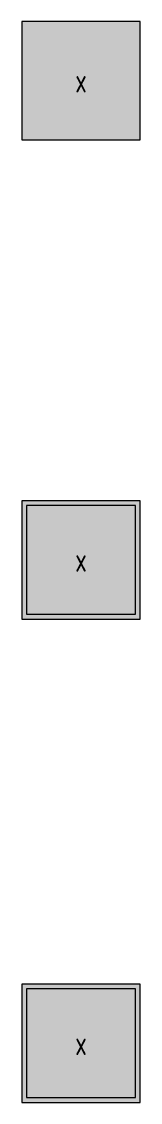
# Model space of a CAD drawing. Header units: metres. Extents: x -162 to 83385, y -62392 to -1971.
# Drawn here: x 28210 to 28460, y -44152 to -41866 of the extents above; entities that cross this region are included whole.
import ezdxf
from ezdxf.enums import TextEntityAlignment as Align

# ---------------------------------------------------------------- set-up
doc = ezdxf.new("R2010")
doc.units = ezdxf.units.M
doc.header["$LTSCALE"] = 0.5
for name, color, linetype, lineweight in [('ELIN_Attribut_01_Produkt_ID', 7, 'Continuous', 0), ('ELIN_Attribut_02_Stromkreis', 7, 'Continuous', 0), ('ELIN_Attribut_03_Verteilerbereich', 7, 'Continuous', 0), ('ELIN_Attribut_04_Montagehoehe', 7, 'Continuous', 0), ('ELIN_Attribut_05_Montageart', 7, 'Continuous', 0), ('ELIN_Attribut_06_Tuernummer', 7, 'Continuous', 0), ('ELIN_Attribut_07_Bemerkung', 7, 'Continuous', 0), ('ELIN_Attribut_08_Adresse', 7, 'Continuous', 0), ('ELIN_Attribut_10_AKZ1', 7, 'Continuous', 0), ('ELIN_Attribut_11_AKZ2', 7, 'Continuous', 0), ('ELIN_Attribut_12_Sonstiges1', 7, 'Continuous', 0), ('ELIN_Attribut_13_Sonstiges2', 7, 'Continuous', 0), ('ELIN_Attribut_14_Bauteil', 7, 'Continuous', 0), ('ELIN_Attribut_15_Ebene', 7, 'Continuous', 0), ('ELIN_Attribut_16_Raumnummer', 7, 'Continuous', 0), ('ELIN_Attribut_17_Raumname', 7, 'Continuous', 0), ('ELIN_Attribut_18_Montageabschnitt', 7, 'Continuous', 0), ('ELIN_Attribut_Basispunkt', 2, 'Continuous', 0), ('ELIN_Attribute_GEMOS', 11, 'Continuous', 0), ('ELIN_FOS_WA_Druckknopfmelder', 7, 'Continuous', 0), ('ELIN_FOS_WA_Feuerloescher', 7, 'Continuous', 0), ('ELIN_FOS_WA_Wandhydrant', 7, 'Continuous', 0)]:
    doc.layers.add(name, color=color, linetype=linetype, lineweight=lineweight)
doc.layers.get('0').off()
doc.styles.add('ELIN_Attribute', font='isocp.shx', dxfattribs={"width": 0.8})

# ---------------------------------------------------------------- blocks, each defined once
blk = doc.blocks.new('ELIN_FOS_FEUERLOESCHER')
at = {"true_color": 0xfafafa}
h = blk.add_hatch(color=7, dxfattribs=at)
h.dxf.hatch_style = 1
h.paths.add_polyline_path([(-121.3, 121.2), (-121.3, -121.3), (121.2, -121.3), (121.2, 121.2)], flags=16)
h.paths.add_polyline_path([(-125, 125), (-125, -125), (125, -125), (125, 125)])
at = {"true_color": 0xd2d2d2}
h = blk.add_hatch(color=254, dxfattribs=at)
h.paths.add_polyline_path([(-121.3, 121.2), (-121.3, -121.3), (121.2, -121.3), (121.2, 121.2)])
h.paths.add_polyline_path([(115, -115), (-115, -115), (-115, 115), (115, 115)], flags=16)
at = {"true_color": 0xff1414}
h = blk.add_hatch(color=1, dxfattribs=at)
h.paths.add_polyline_path([(115, 115), (-115, 115), (-115, -115), (115, -115)])
h.paths.add_polyline_path([(-21.6, 75.6), (-27.5, 73.4), (-36.2, 73.4), (-36.2, 59.4, -0.287009), (-15.5, 40.6), (-15.5, -94.2), (-80.3, -94.2), (-80.3, 38.2, -0.293346), (-65.9, 57.5), (-60.1, 57.5), (-60.1, 73), (-66, 73), (-84.4, 55.9), (-85.3, 43.1), (-92.5, 43.1), (-92.5, 58.6), (-89.6, 68.3), (-67.4, 87.8), (-56.7, 87.8), (-56.7, 94.9), (-38.6, 94.9), (-38.6, 87.6), (-28.2, 87.6), (-21.6, 84.5)], flags=16)
h.paths.add_polyline_path([(30.3, 56.6, -0.229139), (50.9, 50.4, -0.0823), (56.4, 41.7, 0.060783), (65, 22.3, 0.041485), (72.4, 10.1, 0.049926), (81.1, 0.9, 0.038072), (86.5, -2.5, 0.047652), (91, -5.5, -0.056566), (83, -6.7, -0.062793), (73.2, -5.8, -0.111086), (61, 0, -0.070488), (49.7, 13.8, -0.073269), (42.9, 29.3), (38.9, 44.8, 0.175059)], flags=16)
h.paths.add_polyline_path([(-23.5, 23.7), (-23.5, -4.1), (-71.9, -4.1), (-71.9, 23.7)], flags=0)
h.paths.add_polyline_path([(37.2, 17.8, 0.214891), (92, -19.6), (92, -44, -0.22845), (45.6, -14.6, -0.225556)], flags=16)
h.paths.add_polyline_path([(66.7, 67, 0.174339), (92, 31.4), (92, 6.4, -0.01947), (77.3, 19.2, -0.172064), (65.9, 39.6, -0.130066)], flags=16)
h.paths.add_polyline_path([(40.2, -26.4, -0.126898), (55, -35.5), (65, -45.8, 0.056491), (73.6, -50.6, 0.03903), (91.4, -56.6, -0.099444), (86.1, -60.9, -0.046705), (77.4, -64, -0.036767), (65.4, -64.3, -0.171765), (46.5, -54.4), (34.1, -39.9, 0.140083), (23.1, -33.1, 0.046312), (17.5, -31.5, -0.29718)], flags=16)
h.paths.add_polyline_path([(36.5, -56.8, 0.275323), (92, -69), (92, -93.9, -0.120202), (58.2, -89.8, -0.303981)], flags=16)
at = {"true_color": 0xfafafa}
h = blk.add_hatch(color=7, dxfattribs=at)
h.paths.add_polyline_path([(-36.2, 59.4), (-36.2, 73.4), (-27.5, 73.4), (-21.6, 75.6), (-21.6, 84.5), (-28.2, 87.6), (-38.6, 87.6), (-38.6, 94.9), (-56.7, 94.9), (-56.7, 87.8), (-67.4, 87.8), (-89.6, 68.3), (-92.5, 58.6), (-92.5, 43.1), (-85.3, 43.1), (-84.4, 55.9), (-66, 73), (-60.1, 73), (-60.1, 57.5), (-65.9, 57.5, 0.293346), (-80.3, 38.2), (-80.3, -94.2), (-15.5, -94.2), (-15.5, 40.6, 0.287009)])
h.paths.add_polyline_path([(-23.5, 23.7), (-23.5, -4.1), (-71.9, -4.1), (-71.9, 23.7)], flags=16)
h.paths.add_polyline_path([(92, 31.4, -0.174339), (66.7, 67, 0.130066), (65.9, 39.6, 0.172064), (77.3, 19.2, 0.01947), (92, 6.4)])
h.paths.add_polyline_path([(72.4, 10.1, -0.041485), (65, 22.3, -0.060783), (56.4, 41.7, 0.0823), (50.9, 50.4, 0.229139), (30.3, 56.6, -0.175059), (38.9, 44.8), (42.9, 29.3, 0.073269), (49.7, 13.8, 0.070488), (61, 0, 0.111086), (73.2, -5.8, 0.062793), (83, -6.7, 0.056566), (91, -5.5, -0.047652), (86.5, -2.5, -0.038072), (81.1, 0.9, -0.049926)])
h.paths.add_polyline_path([(92, -19.6, -0.214891), (37.2, 17.8, 0.225556), (45.6, -14.6, 0.22845), (92, -44)])
h.paths.add_polyline_path([(73.6, -50.6, -0.056491), (65, -45.8), (55, -35.5, 0.126898), (40.2, -26.4, 0.29718), (17.5, -31.5, -0.046312), (23.1, -33.1, -0.140083), (34.1, -39.9), (46.5, -54.4, 0.171765), (65.4, -64.3, 0.036767), (77.4, -64, 0.046705), (86.1, -60.9, 0.099444), (91.4, -56.6, -0.03903)])
h.paths.add_polyline_path([(92, -69, -0.275323), (36.5, -56.8, 0.303981), (58.2, -89.8, 0.120202), (92, -93.9)])
at = {"color": 7, "true_color": 0xfafafa}
blk.add_lwpolyline([(-125, 125), (-125, -125), (125, -125), (125, 125)], close=True, dxfattribs=at)
blk.add_lwpolyline([(-125, 125), (-125, -125), (125, -125), (125, 125)], close=True, dxfattribs=at)
blk.add_lwpolyline([(115, 115), (-115, 115), (-115, -115), (115, -115), (115, 115)], close=True)
at = {"layer": 'ELIN_Attribut_01_Produkt_ID', "style": 'ELIN_Attribute', "width": 0.8, "flags": 8}
blk.add_attdef('01_PRODUKT_ID', (508.5, -14.6, 0), '', height=150, dxfattribs=at)
at = {"layer": 'ELIN_Attribut_02_Stromkreis', "style": 'ELIN_Attribute', "width": 0.8, "flags": 8}
blk.add_attdef('02_STROMKREIS', (508.5, 185.4, 0), '', height=150, dxfattribs=at)
at = {"layer": 'ELIN_Attribut_03_Verteilerbereich', "style": 'ELIN_Attribute', "width": 0.8, "flags": 8}
blk.add_attdef('03_VERTEILERBEREICH', (508.5, -404.4, 0), '', height=125, dxfattribs=at)
at = {"layer": 'ELIN_Attribut_04_Montagehoehe', "style": 'ELIN_Attribute', "width": 0.8, "flags": 8}
blk.add_attdef('04_MONTAGEHOEHE', text='', height=125, dxfattribs=at).set_placement((-732.1, -14.6, 0), align=Align.RIGHT)
at = {"layer": 'ELIN_Attribut_05_Montageart', "style": 'ELIN_Attribute', "width": 0.8, "flags": 8}
blk.add_attdef('05_MONTAGEART', (508.5, -204.4, 0), '', height=125, dxfattribs=at)
at = {"layer": 'ELIN_Attribut_06_Tuernummer', "style": 'ELIN_Attribute', "width": 0.8, "flags": 8}
blk.add_attdef('06_TUERNUMMER', text='', height=125, dxfattribs=at).set_placement((-732.1, -214.6, 0), align=Align.RIGHT)
at = {"layer": 'ELIN_Attribut_07_Bemerkung', "style": 'ELIN_Attribute', "width": 0.8, "flags": 8}
blk.add_attdef('07_BEMERKUNG', (511.1, -844.5, 0), '', height=125, dxfattribs=at)
at = {"layer": 'ELIN_Attribut_08_Adresse', "style": 'ELIN_Attribute', "width": 0.8, "flags": 8}
blk.add_attdef('08_ADRESSE', (511.1, -1100.6, 0), '', height=125, dxfattribs=at)
at = {"layer": 'ELIN_Attribut_10_AKZ1', "style": 'ELIN_Attribute', "width": 0.8, "flags": 8}
blk.add_attdef('10_AKZ1', (508.5, -1466.6, 0), '', height=125, dxfattribs=at)
at = {"layer": 'ELIN_Attribut_11_AKZ2', "style": 'ELIN_Attribute', "width": 0.8, "flags": 8}
blk.add_attdef('11_AKZ2', (508.5, -1622.9, 0), '', height=125, dxfattribs=at)
at = {"layer": 'ELIN_Attribut_12_Sonstiges1', "style": 'ELIN_Attribute', "width": 0.8, "flags": 8}
blk.add_attdef('12_SONSTIGES1', (511.1, -2000.7, 0), '', height=125, dxfattribs=at)
at = {"layer": 'ELIN_Attribut_13_Sonstiges2', "style": 'ELIN_Attribute', "width": 0.8, "flags": 8}
blk.add_attdef('13_SONSTIGES2', (511.1, -2151.6, 0), '', height=125, dxfattribs=at)
at = {"layer": 'ELIN_Attribut_14_Bauteil', "style": 'ELIN_Attribute', "width": 0.8, "flags": 8}
blk.add_attdef('14_BAUTEIL', (511.1, -2382.1, 0), '', height=125, dxfattribs=at)
at = {"layer": 'ELIN_Attribut_15_Ebene', "style": 'ELIN_Attribute', "width": 0.8, "flags": 8}
blk.add_attdef('15_EBENE', (511.1, -2529.3, 0), '', height=125, dxfattribs=at)
at = {"layer": 'ELIN_Attribut_16_Raumnummer', "style": 'ELIN_Attribute', "width": 0.8, "flags": 8}
blk.add_attdef('16_RAUMNUMMER', (511.1, -2723.6, 0), '', height=125, dxfattribs=at)
at = {"layer": 'ELIN_Attribut_17_Raumname', "style": 'ELIN_Attribute', "width": 0.8, "flags": 8}
blk.add_attdef('17_RAUMNAME', (511.1, -2880.1, 0), '', height=125, dxfattribs=at)
at = {"layer": 'ELIN_Attribut_18_Montageabschnitt', "style": 'ELIN_Attribute', "width": 0.8, "flags": 8}
blk.add_attdef('18_MONTAGEABSCHNITT', (511.1, -3081.1, 0), '', height=125, dxfattribs=at)
at = {"layer": 'ELIN_Attribut_Basispunkt', "style": 'ELIN_Attribute', "width": 0.8}
blk.add_attdef('Basispunkt', text='', height=50, dxfattribs=at).set_placement((0, 0), align=Align.MIDDLE)
at = {"layer": 'ELIN_Attribute_GEMOS', "style": 'ELIN_Attribute', "width": 0.6, "flags": 8}
for tag, p in [('G01_PRO02ID', (1933.2, 183.6)), ('G02_BEZEICHNUNG', (1933.2, -14.6, 0)), ('G03_DESCRIPTION', (1933.2, -204.4, 0)), ('G04_GEMOS-SYMBOL', (1936.5, -404.4, 0)), ('G05_GEMOS-TYP', (1936.5, -604.4, 0)), ('G06_ORTSKENNUNG', (1933.2, -804.4, 0)), ('G08_FREI1', (1933.2, -1004.4, 0)), ('G08_FREI2', (1933.2, -1204.4, 0))]:
    blk.add_attdef(tag, p, '', height=125, dxfattribs=at)
blk = doc.blocks.new('ELIN_FOS_DRUCKKNOPFMELDER')
at = {"true_color": 0xfafafa}
h = blk.add_hatch(color=7, dxfattribs=at)
h.dxf.hatch_style = 1
h.paths.add_polyline_path([(-121.3, 121.2), (-121.3, -121.3), (121.2, -121.3), (121.2, 121.2)], flags=16)
h.paths.add_polyline_path([(-125, 125), (-125, -125), (125, -125), (125, 125)])
at = {"true_color": 0xd2d2d2}
h = blk.add_hatch(color=254, dxfattribs=at)
h.paths.add_polyline_path([(-121.3, 121.2), (-121.3, -121.3), (121.2, -121.3), (121.2, 121.2)])
h.paths.add_polyline_path([(115, -115), (-115, -115), (-115, 115), (115, 115)], flags=16)
at = {"true_color": 0xff1414}
h = blk.add_hatch(color=1, dxfattribs=at)
h.paths.add_polyline_path([(115, 115), (-115, 115), (-115, -115), (115, -115)])
h.paths.add_polyline_path([(34.1, 55.4, -0.229139), (54.7, 49.3, -0.0823), (60.1, 40.5, 0.060783), (68.8, 21.2, 0.041485), (76.2, 8.9, 0.049926), (84.9, -0.3, 0.038072), (90.2, -3.7, 0.047652), (94.8, -6.7, -0.056566), (86.7, -7.9, -0.062793), (76.9, -7, -0.111086), (64.7, -1.2, -0.070488), (53.5, 12.6, -0.073269), (46.6, 28.1), (42.7, 43.7, 0.175059)], flags=16)
h.paths.add_polyline_path([(70.5, 65.8, 0.174339), (95.7, 30.2), (95.7, 5.2, -0.01947), (81.1, 18, -0.172064), (69.7, 38.4, -0.130066)], flags=16)
h.paths.add_polyline_path([(-35, 43), (-50.5, 43), (-50.5, 50.8), (-41.9, 50.8), (-41.9, 86.9), (-79.4, 86.9), (-79.4, 50.2), (-73.2, 50.2), (-73.2, 43.1), (-86.8, 43.1), (-86.8, 94.9), (-35, 94.9)], flags=16)
h.paths.add_polyline_path([(40.9, 16.6, 0.214891), (95.7, -20.7), (95.7, -45.2, -0.22845), (49.3, -15.8, -0.225556)], flags=16)
h.paths.add_polyline_path([(-45.8, 68.9, -1), (-75.5, 68.9, -1)], flags=16)
h.paths.add_polyline_path([(-54.7, 47.4), (-54.7, 5.9), (-50.8, 5.9), (-48.8, 11), (-43.2, 13.6), (-39.4, 13.6), (-33.5, 7.7), (-33.5, -0.2), (-31.7, -0.2), (-27.7, 4.9), (-24.5, 6.1), (-17.7, 4), (-14.6, 0), (-14.6, -9.6), (-13.5, -9.6), (-13.5, -8.1), (-8.3, -2.7), (-2.7, -2.7), (1, -7.1), (1, -70.2), (-7.2, -81.3), (-7.2, -93.9), (-73.6, -93.9), (-73.6, -86.8), (-94.9, -48.3), (-94.9, -3.6), (-91.3, 0.4), (-84.4, 0.4), (-76.2, -7.5), (-76.2, -39.6), (-70.6, -39.6), (-70.6, 45.8), (-66.2, 51.1), (-58.9, 51.1)], flags=16)
h.paths.add_polyline_path([(44, -27.5, -0.126898), (58.7, -36.7), (68.8, -46.9, 0.056491), (77.4, -51.8, 0.03903), (95.2, -57.8, -0.099444), (89.9, -62.1, -0.046705), (81.2, -65.2, -0.036767), (69.1, -65.5, -0.171765), (50.2, -55.6), (37.9, -41.1, 0.140083), (26.8, -34.3, 0.046312), (21.3, -32.7, -0.29718)], flags=16)
h.paths.add_polyline_path([(40.3, -57.9, 0.275323), (95.7, -70.2), (95.7, -95.1, -0.120202), (61.9, -90.9, -0.303981)], flags=16)
at = {"true_color": 0xfafafa}
h = blk.add_hatch(color=7, dxfattribs=at)
h.dxf.hatch_style = 1
h.paths.add_polyline_path([(-35, 94.9), (-86.8, 94.9), (-86.8, 43.1), (-73.2, 43.1), (-73.2, 50.2), (-79.4, 50.2), (-79.4, 86.9), (-41.9, 86.9), (-41.9, 50.8), (-50.5, 50.8), (-50.5, 43), (-35, 43)])
h.paths.add_polyline_path([(-54.7, 47.4), (-58.9, 51.1), (-66.2, 51.1), (-70.6, 45.8), (-70.6, -39.6), (-76.2, -39.6), (-76.2, -7.5), (-84.4, 0.4), (-91.3, 0.4), (-94.9, -3.6), (-94.9, -48.3), (-73.6, -86.8), (-73.6, -93.9), (-7.2, -93.9), (-7.2, -81.3), (1, -70.2), (1, -7.1), (-2.7, -2.7), (-8.3, -2.7), (-13.5, -8.1), (-13.5, -9.6), (-14.6, -9.6), (-14.6, 0), (-17.7, 4), (-24.5, 6.1), (-27.7, 4.9), (-31.7, -0.2), (-33.5, -0.2), (-33.5, 7.7), (-39.4, 13.6), (-43.2, 13.6), (-48.8, 11), (-50.8, 5.9), (-54.7, 5.9)])
h.paths.add_polyline_path([(-45.8, 68.9, 1), (-75.5, 68.9, 1)], flags=17)
h.paths.add_polyline_path([(68.8, 21.2, -0.060783), (60.1, 40.5, 0.0823), (54.7, 49.3, 0.229139), (34.1, 55.4, -0.175059), (42.7, 43.7), (46.6, 28.1, 0.073269), (53.5, 12.6, 0.070488), (64.7, -1.2, 0.111086), (76.9, -7, 0.062793), (86.7, -7.9, 0.056566), (94.8, -6.7, -0.047652), (90.2, -3.7, -0.038072), (84.9, -0.3, -0.049926), (76.2, 8.9, -0.041485)])
h.paths.add_polyline_path([(40.9, 16.6, 0.225556), (49.3, -15.8, 0.22845), (95.7, -45.2), (95.7, -20.7, -0.214891)])
h.paths.add_polyline_path([(58.7, -36.7, 0.126898), (44, -27.5, 0.29718), (21.3, -32.7, -0.046312), (26.8, -34.3, -0.140083), (37.9, -41.1), (50.2, -55.6, 0.171765), (69.1, -65.5, 0.036767), (81.2, -65.2, 0.046705), (89.9, -62.1, 0.099444), (95.2, -57.8, -0.03903), (77.4, -51.8, -0.056491), (68.8, -46.9)])
h.paths.add_polyline_path([(95.7, -70.2, -0.275323), (40.3, -57.9, 0.303981), (61.9, -90.9, 0.120202), (95.7, -95.1)])
h.paths.add_polyline_path([(95.7, 30.2, -0.174339), (70.5, 65.8, 0.130066), (69.7, 38.4, 0.172064), (81.1, 18, 0.01947), (95.7, 5.2)])
at = {"color": 7, "true_color": 0xfafafa}
blk.add_lwpolyline([(-125, 125), (-125, -125), (125, -125), (125, 125)], close=True, dxfattribs=at)
blk.add_lwpolyline([(-125, 125), (-125, -125), (125, -125), (125, 125)], close=True, dxfattribs=at)
blk.add_lwpolyline([(115, 115), (-115, 115), (-115, -115), (115, -115), (115, 115)], close=True)
at = {"layer": 'ELIN_Attribut_01_Produkt_ID', "style": 'ELIN_Attribute', "width": 0.8, "flags": 8}
blk.add_attdef('01_PRODUKT_ID', (508.5, -14.6, 0), '', height=150, dxfattribs=at)
at = {"layer": 'ELIN_Attribut_02_Stromkreis', "style": 'ELIN_Attribute', "width": 0.8, "flags": 8}
blk.add_attdef('02_STROMKREIS', (508.5, 185.4, 0), '', height=150, dxfattribs=at)
at = {"layer": 'ELIN_Attribut_03_Verteilerbereich', "style": 'ELIN_Attribute', "width": 0.8, "flags": 8}
blk.add_attdef('03_VERTEILERBEREICH', (508.5, -404.4, 0), '', height=125, dxfattribs=at)
at = {"layer": 'ELIN_Attribut_04_Montagehoehe', "style": 'ELIN_Attribute', "width": 0.8, "flags": 8}
blk.add_attdef('04_MONTAGEHOEHE', text='', height=125, dxfattribs=at).set_placement((-732.1, -14.6, 0), align=Align.RIGHT)
at = {"layer": 'ELIN_Attribut_05_Montageart', "style": 'ELIN_Attribute', "width": 0.8, "flags": 8}
blk.add_attdef('05_MONTAGEART', (508.5, -204.4, 0), '', height=125, dxfattribs=at)
at = {"layer": 'ELIN_Attribut_06_Tuernummer', "style": 'ELIN_Attribute', "width": 0.8, "flags": 8}
blk.add_attdef('06_TUERNUMMER', text='', height=125, dxfattribs=at).set_placement((-732.1, -214.6, 0), align=Align.RIGHT)
at = {"layer": 'ELIN_Attribut_07_Bemerkung', "style": 'ELIN_Attribute', "width": 0.8, "flags": 8}
blk.add_attdef('07_BEMERKUNG', (511.1, -844.5, 0), '', height=125, dxfattribs=at)
at = {"layer": 'ELIN_Attribut_08_Adresse', "style": 'ELIN_Attribute', "width": 0.8, "flags": 8}
blk.add_attdef('08_ADRESSE', (511.1, -1100.6, 0), '', height=125, dxfattribs=at)
at = {"layer": 'ELIN_Attribut_10_AKZ1', "style": 'ELIN_Attribute', "width": 0.8, "flags": 8}
blk.add_attdef('10_AKZ1', (508.5, -1466.6, 0), '', height=125, dxfattribs=at)
at = {"layer": 'ELIN_Attribut_11_AKZ2', "style": 'ELIN_Attribute', "width": 0.8, "flags": 8}
blk.add_attdef('11_AKZ2', (508.5, -1622.9, 0), '', height=125, dxfattribs=at)
at = {"layer": 'ELIN_Attribut_12_Sonstiges1', "style": 'ELIN_Attribute', "width": 0.8, "flags": 8}
blk.add_attdef('12_SONSTIGES1', (511.1, -2000.7, 0), '', height=125, dxfattribs=at)
at = {"layer": 'ELIN_Attribut_13_Sonstiges2', "style": 'ELIN_Attribute', "width": 0.8, "flags": 8}
blk.add_attdef('13_SONSTIGES2', (511.1, -2151.6, 0), '', height=125, dxfattribs=at)
at = {"layer": 'ELIN_Attribut_14_Bauteil', "style": 'ELIN_Attribute', "width": 0.8, "flags": 8}
blk.add_attdef('14_BAUTEIL', (511.1, -2382.1, 0), '', height=125, dxfattribs=at)
at = {"layer": 'ELIN_Attribut_15_Ebene', "style": 'ELIN_Attribute', "width": 0.8, "flags": 8}
blk.add_attdef('15_EBENE', (511.1, -2529.3, 0), '', height=125, dxfattribs=at)
at = {"layer": 'ELIN_Attribut_16_Raumnummer', "style": 'ELIN_Attribute', "width": 0.8, "flags": 8}
blk.add_attdef('16_RAUMNUMMER', (511.1, -2723.6, 0), '', height=125, dxfattribs=at)
at = {"layer": 'ELIN_Attribut_17_Raumname', "style": 'ELIN_Attribute', "width": 0.8, "flags": 8}
blk.add_attdef('17_RAUMNAME', (511.1, -2880.1, 0), '', height=125, dxfattribs=at)
at = {"layer": 'ELIN_Attribut_18_Montageabschnitt', "style": 'ELIN_Attribute', "width": 0.8, "flags": 8}
blk.add_attdef('18_MONTAGEABSCHNITT', (511.1, -3081.1, 0), '', height=125, dxfattribs=at)
at = {"layer": 'ELIN_Attribut_Basispunkt', "style": 'ELIN_Attribute', "width": 0.8}
blk.add_attdef('Basispunkt', text='', height=50, dxfattribs=at).set_placement((0, 0), align=Align.MIDDLE)
at = {"layer": 'ELIN_Attribute_GEMOS', "style": 'ELIN_Attribute', "width": 0.6, "flags": 8}
for tag, p in [('G01_PRO02ID', (1933.2, 183.6)), ('G02_BEZEICHNUNG', (1933.2, -14.6, 0)), ('G03_DESCRIPTION', (1933.2, -204.4, 0)), ('G04_GEMOS-SYMBOL', (1936.5, -404.4, 0)), ('G05_GEMOS-TYP', (1936.5, -604.4, 0)), ('G06_ORTSKENNUNG', (1933.2, -804.4, 0)), ('G08_FREI1', (1933.2, -1004.4, 0)), ('G08_FREI2', (1933.2, -1204.4, 0))]:
    blk.add_attdef(tag, p, '', height=125, dxfattribs=at)
blk = doc.blocks.new('ELIN_FOS_WANDHYRANT')
at = {"true_color": 0xfafafa}
h = blk.add_hatch(color=7, dxfattribs=at)
h.dxf.hatch_style = 1
h.paths.add_polyline_path([(-121.3, 121.2), (-121.3, -121.3), (121.2, -121.3), (121.2, 121.2)], flags=16)
h.paths.add_polyline_path([(-125, 125), (-125, -125), (125, -125), (125, 125)])
at = {"true_color": 0xd2d2d2}
h = blk.add_hatch(color=254, dxfattribs=at)
h.paths.add_polyline_path([(-121.3, 121.2), (-121.3, -121.3), (121.2, -121.3), (121.2, 121.2)])
h.paths.add_polyline_path([(115, -115), (-115, -115), (-115, 115), (115, 115)], flags=16)
at = {"true_color": 0xff1414}
h = blk.add_hatch(color=1, dxfattribs=at)
h.paths.add_polyline_path([(115, 115), (-115, 115), (-115, -115), (115, -115)])
h.paths.add_polyline_path([(38.1, 61.6, -0.128942), (51.3, 59.7, -0.091911), (63.3, 50.4, -0.0823), (68.7, 41.7, 0.060783), (77.3, 22.3, 0.041485), (84.7, 10.1, 0.049926), (93.5, 0.9, 0.038072), (98.8, -2.5, 0.015203), (103.3, -5.1, -0.028666), (95.3, -6.7, -0.062793), (85.5, -5.8, -0.075631), (72.3, 0, -0.091829), (59.9, 13.8, -0.050287), (52.2, 29.3, -0.051335), (50.3, 39.2, 0.010066), (48.8, 44.8, 0.017118), (46.7, 51.5, 0.09559), (42.5, 56.4, -0.054263)], flags=16)
h.paths.add_polyline_path([(-2, 33.8), (-9.5, 33.8), (-9.5, -22.4, -0.414214), (-13.3, -26.2), (-14.5, -26.2), (-14.5, 93.8), (-13.3, 93.8, -0.414214), (-9.5, 90.1), (-9.5, 38.8), (-2, 38.8, -16.752607)], flags=16)
h.paths.add_polyline_path([(34.7, 38.8), (21.4, 38.8), (21.4, 52.2, -0.325107)], flags=0)
h.paths.add_polyline_path([(16.4, 52.2), (16.4, 38.8), (3, 38.8, -0.325107)], flags=0)
h.paths.add_polyline_path([(77.4, 73.5, 0.170777), (104.3, 34.6), (104.3, 7.4, -0.058677), (89.7, 19.2, -0.095836), (76.4, 39.4, -0.120953)], flags=16)
h.paths.add_polyline_path([(34.7, 33.8, -0.325107), (21.4, 20.5), (21.4, 33.8)], flags=0)
h.paths.add_polyline_path([(16.4, 33.8), (16.4, 20.5, -0.325107), (3, 33.8)], flags=0)
h.paths.add_polyline_path([(-18, -17.7, -0.414214), (-21.8, -21.4), (-24.3, -21.4, -0.414214), (-28, -17.7), (-28, 87.3, -0.414214), (-24.3, 91.1), (-21.8, 91.1, -0.414214), (-18, 87.3)], flags=16)
h.paths.add_polyline_path([(43.9, 18.8, 0.182089), (104.3, -21.3), (104.3, -47.2, -0.105339), (89.7, -43.6, -0.144867), (54.2, -16.3, -0.173601)], flags=16)
h.paths.add_polyline_path([(-34.3, -17.7, -0.414214), (-38, -21.4), (-40.5, -21.4, -0.414214), (-44.3, -17.7), (-44.3, 87.3, -0.414214), (-40.5, 91.1), (-38, 91.1, -0.414214), (-34.3, 87.3)], flags=16)
h.paths.add_polyline_path([(-50.5, -17.7, -0.414214), (-54.3, -21.4), (-56.8, -21.4, -0.414214), (-60.5, -17.7), (-60.5, 87.3, -0.414214), (-56.8, 91.1), (-54.3, 91.1, -0.414214), (-50.5, 87.3)], flags=16)
h.paths.add_polyline_path([(-66.8, -17.7, -0.414214), (-70.5, -21.4), (-73, -21.4, -0.414214), (-76.8, -17.7), (-76.8, 87.3, -0.414214), (-73, 91.1), (-70.5, 91.1, -0.414214), (-66.8, 87.3)], flags=16)
h.paths.add_polyline_path([(38.7, -27.8, -0.079021), (52.6, -29.7, -0.069919), (67.3, -40), (77.4, -50.3, 0.056518), (86, -55.1, 0.03902), (103.8, -61.1, -0.099444), (98.4, -65.4, -0.046705), (89.8, -68.5, -0.036767), (77.7, -68.8, -0.069077), (67.4, -66.9, -0.111522), (56.1, -58.9), (44, -44.5, 0.069115), (35.4, -37.6, 0.095357), (24.4, -33.5, -0.169801)], flags=16)
h.paths.add_polyline_path([(-83, -59.5), (-93, -59.5), (-93, 87.3, -0.414214), (-89.3, 91.1), (-86.8, 91.1, -0.414214), (-83, 87.3)], flags=16)
h.paths.add_polyline_path([(-97.2, -26.2), (-98.5, -26.2, -0.414214), (-102.2, -22.4), (-102.2, 90.1, -0.414214), (-98.5, 93.8), (-97.2, 93.8)], flags=16)
h.paths.add_polyline_path([(44.7, -63.2, 0.241111), (104.3, -75.4), (104.3, -101.3, -0.014648), (86, -101.8, -0.106963), (70.5, -98.7, -0.123926), (54.3, -86.2, -0.178872)], flags=16)
h.paths.add_polyline_path([(-83, -62.7), (-83, -65.3), (-93, -65.3), (-93, -62.7)], flags=16)
h.paths.add_polyline_path([(-82.7, -67.8), (-82.7, -70.3), (-85.8, -87.6), (-90.2, -87.6), (-93.3, -70.3), (-93.3, -67.8)], flags=16)
at = {"true_color": 0xfafafa}
h = blk.add_hatch(color=7, dxfattribs=at)
h.paths.add_polyline_path([(-82.7, -70.3), (-82.7, -67.8), (-93.3, -67.8), (-93.3, -70.3), (-90.2, -87.6), (-85.8, -87.6)])
h.paths.add_polyline_path([(-83, -62.7), (-93, -62.7), (-93, -65.3), (-83, -65.3)])
h.paths.add_polyline_path([(-83, 87.3, 0.414214), (-86.8, 91.1), (-89.3, 91.1, 0.414214), (-93, 87.3), (-93, -59.5), (-83, -59.5)])
h.paths.add_polyline_path([(-97.2, 93.8), (-98.5, 93.8, 0.414214), (-102.2, 90.1), (-102.2, -22.4, 0.414214), (-98.5, -26.2), (-97.2, -26.2)])
h.paths.add_polyline_path([(-66.8, 87.3, 0.414214), (-70.5, 91.1), (-73, 91.1, 0.414214), (-76.8, 87.3), (-76.8, -17.7, 0.414214), (-73, -21.4), (-70.5, -21.4, 0.414214), (-66.8, -17.7)])
h.paths.add_polyline_path([(-50.5, 87.3, 0.414214), (-54.3, 91.1), (-56.8, 91.1, 0.414214), (-60.5, 87.3), (-60.5, -17.7, 0.414214), (-56.8, -21.4), (-54.3, -21.4, 0.414214), (-50.5, -17.7)])
h.paths.add_polyline_path([(-34.3, 87.3, 0.414214), (-38, 91.1), (-40.5, 91.1, 0.414214), (-44.3, 87.3), (-44.3, -17.7, 0.414214), (-40.5, -21.4), (-38, -21.4, 0.414214), (-34.3, -17.7)])
h.paths.add_polyline_path([(-18, 87.3, 0.414214), (-21.8, 91.1), (-24.3, 91.1, 0.414214), (-28, 87.3), (-28, -17.7, 0.414214), (-24.3, -21.4), (-21.8, -21.4, 0.414214), (-18, -17.7)])
h.paths.add_polyline_path([(-9.5, 33.8), (-2, 33.8, 16.752607), (-2, 38.8), (-9.5, 38.8), (-9.5, 90.1, 0.414214), (-13.3, 93.8), (-14.5, 93.8), (-14.5, -26.2), (-13.3, -26.2, 0.414214), (-9.5, -22.4)])
h.paths.add_polyline_path([(3, 33.8), (16.4, 33.8), (16.4, 20.5, -0.325107)], flags=16)
h.paths.add_polyline_path([(21.4, 20.5), (21.4, 33.8), (34.7, 33.8, -0.325107)], flags=16)
h.paths.add_polyline_path([(3, 38.8, -0.325107), (16.4, 52.2), (16.4, 38.8)], flags=16)
h.paths.add_polyline_path([(21.4, 38.8), (21.4, 52.2, -0.325107), (34.7, 38.8)], flags=16)
h.paths.add_polyline_path([(67.3, -40, 0.069919), (52.6, -29.7, 0.079021), (38.7, -27.8, 0.169801), (24.4, -33.5, -0.095357), (35.4, -37.6, -0.069115), (44, -44.5), (56.1, -58.9, 0.111522), (67.4, -66.9, 0.06908), (77.7, -68.8, 0.036765), (89.8, -68.5, 0.046705), (98.4, -65.4, 0.099444), (103.8, -61.1, -0.03903), (86, -55.1, -0.056491), (77.4, -50.3)])
h.paths.add_polyline_path([(104.3, -75.4, -0.241111), (44.7, -63.2, 0.178872), (54.3, -86.2, 0.123926), (70.5, -98.7, 0.106963), (86, -101.8, 0.014648), (104.3, -101.3)])
h.paths.add_polyline_path([(104.3, -21.3, -0.182089), (43.9, 18.8, 0.173604), (54.2, -16.3, 0.144865), (89.7, -43.6, 0.105339), (104.3, -47.2)])
h.paths.add_polyline_path([(84.7, 10.1, -0.041485), (77.3, 22.3, -0.060783), (68.7, 41.7, 0.0823), (63.3, 50.4, 0.091911), (51.3, 59.7, 0.128942), (38.1, 61.6, 0.054263), (42.5, 56.4, -0.09559), (46.7, 51.5, -0.017126), (48.8, 44.8, -0.010061), (50.3, 39.2, 0.051335), (52.2, 29.3, 0.050287), (59.9, 13.8, 0.091829), (72.3, 0, 0.075631), (85.5, -5.8, 0.062793), (95.3, -6.7, 0.028666), (103.3, -5.1, -0.015203), (98.8, -2.5, -0.038072), (93.5, 0.9, -0.049926)])
h.paths.add_polyline_path([(104.3, 34.6, -0.170777), (77.4, 73.5, 0.120953), (76.4, 39.4, 0.095836), (89.7, 19.2, 0.058677), (104.3, 7.4)])
at = {"color": 7, "true_color": 0xfafafa}
blk.add_lwpolyline([(-125, 125), (-125, -125), (125, -125), (125, 125)], close=True, dxfattribs=at)
at = {"layer": 'ELIN_Attribut_01_Produkt_ID', "style": 'ELIN_Attribute', "width": 0.8, "flags": 8}
blk.add_attdef('01_PRODUKT_ID', (508.5, -14.6, 0), '', height=150, dxfattribs=at)
at = {"layer": 'ELIN_Attribut_02_Stromkreis', "style": 'ELIN_Attribute', "width": 0.8, "flags": 8}
blk.add_attdef('02_STROMKREIS', (508.5, 185.4, 0), '', height=150, dxfattribs=at)
at = {"layer": 'ELIN_Attribut_03_Verteilerbereich', "style": 'ELIN_Attribute', "width": 0.8, "flags": 8}
blk.add_attdef('03_VERTEILERBEREICH', (508.5, -404.4, 0), '', height=125, dxfattribs=at)
at = {"layer": 'ELIN_Attribut_04_Montagehoehe', "style": 'ELIN_Attribute', "width": 0.8, "flags": 8}
blk.add_attdef('04_MONTAGEHOEHE', text='', height=125, dxfattribs=at).set_placement((-732.1, -14.6, 0), align=Align.RIGHT)
at = {"layer": 'ELIN_Attribut_05_Montageart', "style": 'ELIN_Attribute', "width": 0.8, "flags": 8}
blk.add_attdef('05_MONTAGEART', (508.5, -204.4, 0), '', height=125, dxfattribs=at)
at = {"layer": 'ELIN_Attribut_06_Tuernummer', "style": 'ELIN_Attribute', "width": 0.8, "flags": 8}
blk.add_attdef('06_TUERNUMMER', text='', height=125, dxfattribs=at).set_placement((-732.1, -214.6, 0), align=Align.RIGHT)
at = {"layer": 'ELIN_Attribut_07_Bemerkung', "style": 'ELIN_Attribute', "width": 0.8, "flags": 8}
blk.add_attdef('07_BEMERKUNG', (511.1, -844.5, 0), '', height=125, dxfattribs=at)
at = {"layer": 'ELIN_Attribut_08_Adresse', "style": 'ELIN_Attribute', "width": 0.8, "flags": 8}
blk.add_attdef('08_ADRESSE', (511.1, -1100.6, 0), '', height=125, dxfattribs=at)
at = {"layer": 'ELIN_Attribut_10_AKZ1', "style": 'ELIN_Attribute', "width": 0.8, "flags": 8}
blk.add_attdef('10_AKZ1', (508.5, -1466.6, 0), '', height=125, dxfattribs=at)
at = {"layer": 'ELIN_Attribut_11_AKZ2', "style": 'ELIN_Attribute', "width": 0.8, "flags": 8}
blk.add_attdef('11_AKZ2', (508.5, -1622.9, 0), '', height=125, dxfattribs=at)
at = {"layer": 'ELIN_Attribut_12_Sonstiges1', "style": 'ELIN_Attribute', "width": 0.8, "flags": 8}
blk.add_attdef('12_SONSTIGES1', (511.1, -2000.7, 0), '', height=125, dxfattribs=at)
at = {"layer": 'ELIN_Attribut_13_Sonstiges2', "style": 'ELIN_Attribute', "width": 0.8, "flags": 8}
blk.add_attdef('13_SONSTIGES2', (511.1, -2151.6, 0), '', height=125, dxfattribs=at)
at = {"layer": 'ELIN_Attribut_14_Bauteil', "style": 'ELIN_Attribute', "width": 0.8, "flags": 8}
blk.add_attdef('14_BAUTEIL', (511.1, -2382.1, 0), '', height=125, dxfattribs=at)
at = {"layer": 'ELIN_Attribut_15_Ebene', "style": 'ELIN_Attribute', "width": 0.8, "flags": 8}
blk.add_attdef('15_EBENE', (511.1, -2529.3, 0), '', height=125, dxfattribs=at)
at = {"layer": 'ELIN_Attribut_16_Raumnummer', "style": 'ELIN_Attribute', "width": 0.8, "flags": 8}
blk.add_attdef('16_RAUMNUMMER', (511.1, -2723.6, 0), '', height=125, dxfattribs=at)
at = {"layer": 'ELIN_Attribut_17_Raumname', "style": 'ELIN_Attribute', "width": 0.8, "flags": 8}
blk.add_attdef('17_RAUMNAME', (511.1, -2880.1, 0), '', height=125, dxfattribs=at)
at = {"layer": 'ELIN_Attribut_18_Montageabschnitt', "style": 'ELIN_Attribute', "width": 0.8, "flags": 8}
blk.add_attdef('18_MONTAGEABSCHNITT', (511.1, -3081.1, 0), '', height=125, dxfattribs=at)
at = {"layer": 'ELIN_Attribut_Basispunkt', "style": 'ELIN_Attribute', "width": 0.8}
blk.add_attdef('Basispunkt', text='', height=50, dxfattribs=at).set_placement((0, 0), align=Align.MIDDLE)
at = {"layer": 'ELIN_Attribute_GEMOS', "style": 'ELIN_Attribute', "width": 0.6, "flags": 8}
for tag, p in [('G01_PRO02ID', (1933.2, 183.6)), ('G02_BEZEICHNUNG', (1933.2, -14.6, 0)), ('G03_DESCRIPTION', (1933.2, -204.4, 0)), ('G04_GEMOS-SYMBOL', (1936.5, -404.4, 0)), ('G05_GEMOS-TYP', (1936.5, -604.4, 0)), ('G06_ORTSKENNUNG', (1933.2, -804.4, 0)), ('G08_FREI1', (1933.2, -1004.4, 0)), ('G08_FREI2', (1933.2, -1204.4, 0))]:
    blk.add_attdef(tag, p, '', height=125, dxfattribs=at)

msp = doc.modelspace()

# ---------------------------------------------------------------- block references
at = {"layer": 'ELIN_FOS_WA_Druckknopfmelder', "lineweight": 0}
ref = msp.add_blockref('ELIN_FOS_DRUCKKNOPFMELDER', (28335.5, -44027.2), dxfattribs=at)
ref.add_attrib('Basispunkt', 'x', dxfattribs={"layer": 'ELIN_Attribut_Basispunkt', "height": 50, "style": 'ELIN_Attribute', "width": 0.8}).set_placement((28335.5, -44027.2), align=Align.MIDDLE)
at = {"layer": 'ELIN_FOS_WA_Feuerloescher', "lineweight": 0}
ref = msp.add_blockref('ELIN_FOS_FEUERLOESCHER', (28335.5, -43004.9), dxfattribs=at)
ref.add_attrib('Basispunkt', 'x', dxfattribs={"layer": 'ELIN_Attribut_Basispunkt', "height": 50, "style": 'ELIN_Attribute', "width": 0.8}).set_placement((28335.5, -43004.9), align=Align.MIDDLE)
at = {"layer": 'ELIN_FOS_WA_Wandhydrant', "lineweight": 0}
ref = msp.add_blockref('ELIN_FOS_WANDHYRANT', (28335.5, -41991.4), dxfattribs=at)
ref.add_attrib('Basispunkt', 'x', dxfattribs={"layer": 'ELIN_Attribut_Basispunkt', "height": 50, "style": 'ELIN_Attribute', "width": 0.8}).set_placement((28335.5, -41991.4), align=Align.MIDDLE)

doc.saveas('drawing.dxf')
